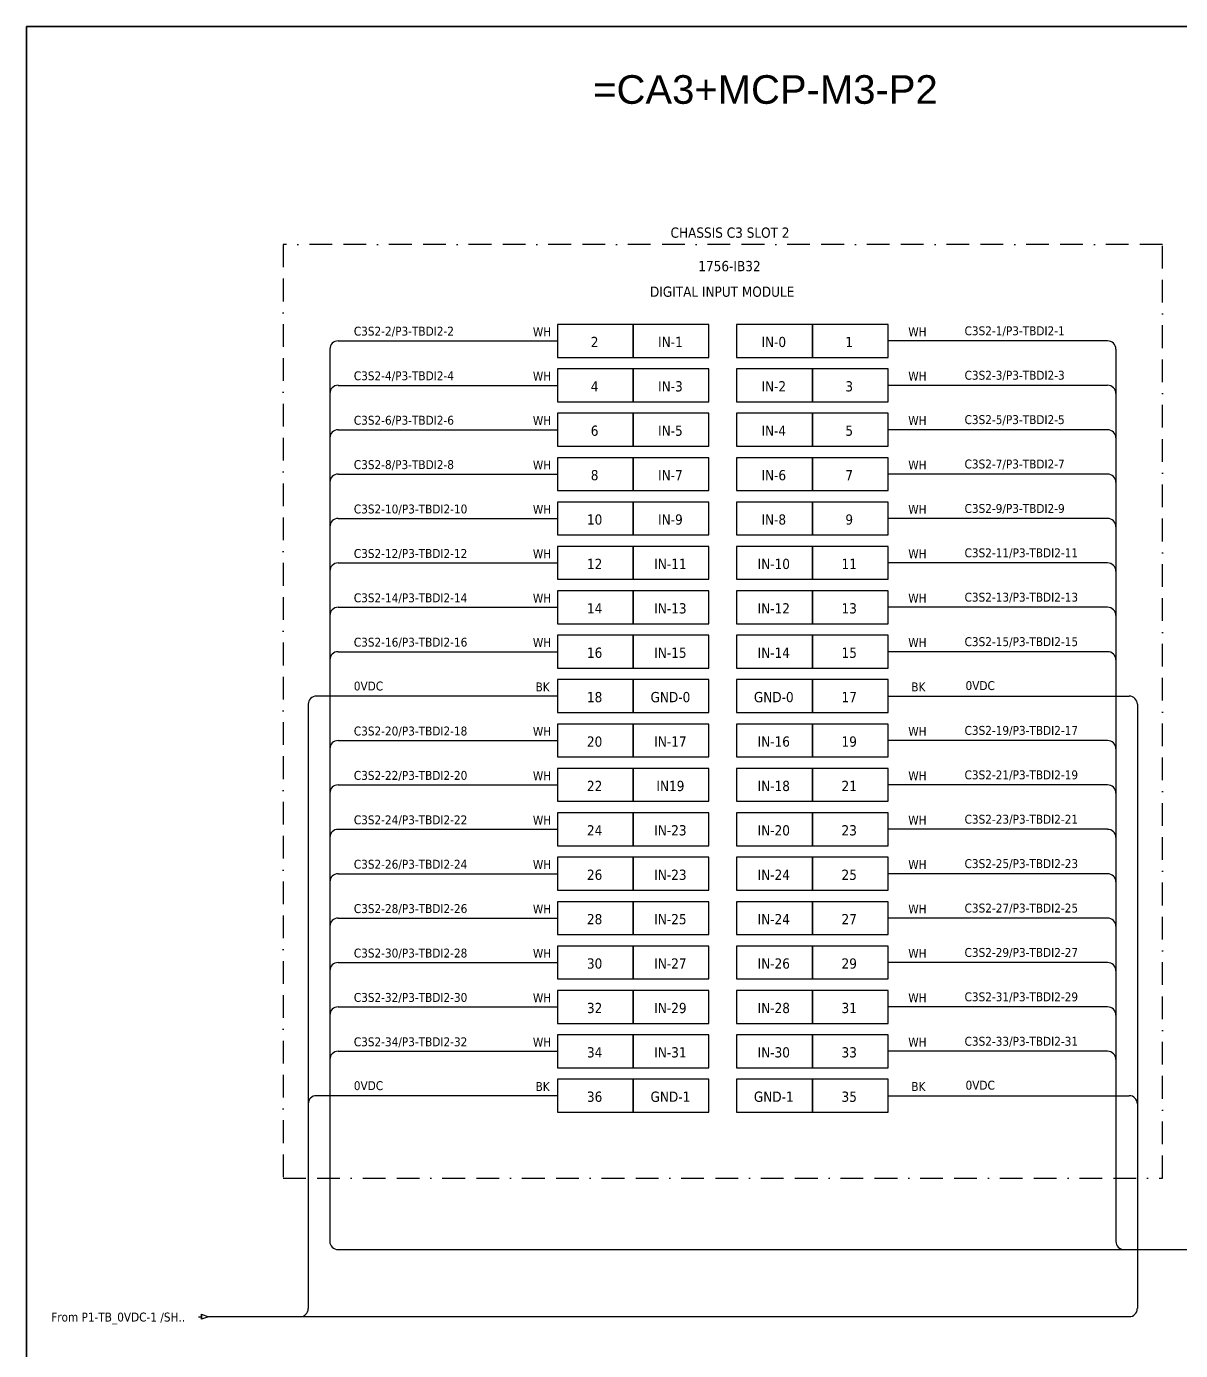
# Model space of a CAD drawing. Header units: millimetres. Extents: x 0 to 62600, y 0 to 14837.
# Drawn here: x 8387 to 9676, y 7233 to 8713 of the extents above; entities that cross this region are included whole.
import ezdxf
from ezdxf.enums import TextEntityAlignment as Align

# ---------------------------------------------------------------- set-up
doc = ezdxf.new("R2010")
doc.units = ezdxf.units.MM
doc.linetypes.add('BORDERX2', pattern=[88.9, 25.4, -12.7, 25.4, -12.7, 0, -12.7])
for name, color, linetype in [('HELPPOINT', 7, 'Continuous'), ('VECTORS', 7, 'Continuous'), ('x01001-FrameArea', 2, 'BORDERX2')]:
    doc.layers.add(name, color=color, linetype=linetype)
doc.layers.add('IE-EQUIP', color=253, linetype='Continuous', lineweight=25)
doc.layers.add('IE-WIRE', color=7, linetype='Continuous', lineweight=25)
doc.styles.get("Standard").update_dxf_attribs({"font": 'arial.ttf'})
doc.styles.add('Tahoma', font='')
doc.styles.get('Tahoma').set_extended_font_data('Tahoma')

# ---------------------------------------------------------------- blocks, each defined once
blk = doc.blocks.new('xTerminal_fr_to')
at = {"layer": 'VECTORS', "color": 1, "true_color": 0xff0000}
for p, q in [((-11.3, 0), (-7.8, 0)), ((-7.8, 2.8), (0, 0)), ((-7.8, -2.8), (-7.8, 2.8)), ((-7.8, 2.8), (0, 0)), ((-7.8, 2.8), (-7.8, -2.8)), ((0, 0), (-7.8, -2.8)), ((0, 0), (-7.8, -2.8))]:
    blk.add_line(p, q, dxfattribs=at)

msp = doc.modelspace()

# ---------------------------------------------------------------- linework, layer by layer
at = {"layer": 'HELPPOINT', "color": 4, "lineweight": 35}
for p, q in [((8386.6, 6008.4), (8386.6, 8712.6)), ((8386.6, 8712.6), (12279.9, 8712.6)), ((8386.6, 6008.4), (8386.6, 8712.6)), ((8386.6, 8712.6), (12279.9, 8712.6))]:
    msp.add_line(p, q, dxfattribs=at)
at = {"layer": 'IE-EQUIP', "linetype": 'Continuous', "ltscale": 25.4}
for points in [[(8980, 8342.8), (9064.7, 8342.8), (9064.7, 8379.5), (8980, 8379.5)], [(9064.7, 8342.8), (9149.3, 8342.8), (9149.3, 8379.5), (9064.7, 8379.5)], [(9180.2, 8342.8), (9264.8, 8342.8), (9264.8, 8379.5), (9180.2, 8379.5)], [(9264.8, 8342.8), (9349.5, 8342.8), (9349.5, 8379.5), (9264.8, 8379.5)], [(8980, 8293.2), (9064.7, 8293.2), (9064.7, 8329.9), (8980, 8329.9)], [(9064.7, 8293.2), (9149.3, 8293.2), (9149.3, 8329.9), (9064.7, 8329.9)], [(9180.2, 8293.2), (9264.8, 8293.2), (9264.8, 8329.9), (9180.2, 8329.9)], [(9264.8, 8293.2), (9349.5, 8293.2), (9349.5, 8329.9), (9264.8, 8329.9)], [(8980, 8243.6), (9064.7, 8243.6), (9064.7, 8280.3), (8980, 8280.3)], [(9064.7, 8243.6), (9149.3, 8243.6), (9149.3, 8280.3), (9064.7, 8280.3)], [(9180.2, 8243.6), (9264.8, 8243.6), (9264.8, 8280.3), (9180.2, 8280.3)], [(9264.8, 8243.6), (9349.5, 8243.6), (9349.5, 8280.3), (9264.8, 8280.3)], [(8980, 8193.9), (9064.7, 8193.9), (9064.7, 8230.6), (8980, 8230.6)], [(9064.7, 8193.9), (9149.3, 8193.9), (9149.3, 8230.6), (9064.7, 8230.6)], [(9180.2, 8193.9), (9264.8, 8193.9), (9264.8, 8230.6), (9180.2, 8230.6)], [(9264.8, 8193.9), (9349.5, 8193.9), (9349.5, 8230.6), (9264.8, 8230.6)], [(8980, 8144.3), (9064.7, 8144.3), (9064.7, 8181), (8980, 8181)], [(9064.7, 8144.3), (9149.3, 8144.3), (9149.3, 8181), (9064.7, 8181)], [(9180.2, 8144.3), (9264.8, 8144.3), (9264.8, 8181), (9180.2, 8181)], [(9264.8, 8144.3), (9349.5, 8144.3), (9349.5, 8181), (9264.8, 8181)], [(8980, 8094.7), (9064.7, 8094.7), (9064.7, 8131.4), (8980, 8131.4)], [(9064.7, 8094.7), (9149.3, 8094.7), (9149.3, 8131.4), (9064.7, 8131.4)], [(9180.2, 8094.7), (9264.8, 8094.7), (9264.8, 8131.4), (9180.2, 8131.4)], [(9264.8, 8094.7), (9349.5, 8094.7), (9349.5, 8131.4), (9264.8, 8131.4)], [(8980, 8045), (9064.7, 8045), (9064.7, 8081.7), (8980, 8081.7)], [(9064.7, 8045), (9149.3, 8045), (9149.3, 8081.7), (9064.7, 8081.7)], [(9180.2, 8045), (9264.8, 8045), (9264.8, 8081.7), (9180.2, 8081.7)], [(9264.8, 8045), (9349.5, 8045), (9349.5, 8081.7), (9264.8, 8081.7)], [(8980, 7995.4), (9064.7, 7995.4), (9064.7, 8032.1), (8980, 8032.1)], [(9064.7, 7995.4), (9149.3, 7995.4), (9149.3, 8032.1), (9064.7, 8032.1)], [(9180.2, 7995.4), (9264.8, 7995.4), (9264.8, 8032.1), (9180.2, 8032.1)], [(9264.8, 7995.4), (9349.5, 7995.4), (9349.5, 8032.1), (9264.8, 8032.1)], [(8980, 7945.8), (9064.7, 7945.8), (9064.7, 7982.5), (8980, 7982.5)], [(9064.7, 7945.8), (9149.3, 7945.8), (9149.3, 7982.5), (9064.7, 7982.5)], [(9180.2, 7945.8), (9264.8, 7945.8), (9264.8, 7982.5), (9180.2, 7982.5)], [(9264.8, 7945.8), (9349.5, 7945.8), (9349.5, 7982.5), (9264.8, 7982.5)], [(8980, 7896.1), (9064.7, 7896.1), (9064.7, 7932.8), (8980, 7932.8)], [(9064.7, 7896.1), (9149.3, 7896.1), (9149.3, 7932.8), (9064.7, 7932.8)], [(9180.2, 7896.1), (9264.8, 7896.1), (9264.8, 7932.8), (9180.2, 7932.8)], [(9264.8, 7896.1), (9349.5, 7896.1), (9349.5, 7932.8), (9264.8, 7932.8)], [(8980, 7846.5), (9064.7, 7846.5), (9064.7, 7883.2), (8980, 7883.2)], [(9064.7, 7846.5), (9149.3, 7846.5), (9149.3, 7883.2), (9064.7, 7883.2)], [(9180.2, 7846.5), (9264.8, 7846.5), (9264.8, 7883.2), (9180.2, 7883.2)], [(9264.8, 7846.5), (9349.5, 7846.5), (9349.5, 7883.2), (9264.8, 7883.2)], [(8980, 7796.9), (9064.7, 7796.9), (9064.7, 7833.6), (8980, 7833.6)], [(9064.7, 7796.9), (9149.3, 7796.9), (9149.3, 7833.6), (9064.7, 7833.6)], [(9180.2, 7796.9), (9264.8, 7796.9), (9264.8, 7833.6), (9180.2, 7833.6)], [(9264.8, 7796.9), (9349.5, 7796.9), (9349.5, 7833.6), (9264.8, 7833.6)], [(8980, 7747.2), (9064.7, 7747.2), (9064.7, 7783.9), (8980, 7783.9)], [(9064.7, 7747.2), (9149.3, 7747.2), (9149.3, 7783.9), (9064.7, 7783.9)], [(9180.2, 7747.2), (9264.8, 7747.2), (9264.8, 7783.9), (9180.2, 7783.9)], [(9264.8, 7747.2), (9349.5, 7747.2), (9349.5, 7783.9), (9264.8, 7783.9)], [(8980, 7697.6), (9064.7, 7697.6), (9064.7, 7734.3), (8980, 7734.3)], [(9064.7, 7697.6), (9149.3, 7697.6), (9149.3, 7734.3), (9064.7, 7734.3)], [(9180.2, 7697.6), (9264.8, 7697.6), (9264.8, 7734.3), (9180.2, 7734.3)], [(9264.8, 7697.6), (9349.5, 7697.6), (9349.5, 7734.3), (9264.8, 7734.3)], [(8980, 7648), (9064.7, 7648), (9064.7, 7684.7), (8980, 7684.7)], [(9064.7, 7648), (9149.3, 7648), (9149.3, 7684.7), (9064.7, 7684.7)], [(9180.2, 7648), (9264.8, 7648), (9264.8, 7684.7), (9180.2, 7684.7)], [(9264.8, 7648), (9349.5, 7648), (9349.5, 7684.7), (9264.8, 7684.7)], [(8980, 7598.3), (9064.7, 7598.3), (9064.7, 7635), (8980, 7635)], [(9064.7, 7598.3), (9149.3, 7598.3), (9149.3, 7635), (9064.7, 7635)], [(9180.2, 7598.3), (9264.8, 7598.3), (9264.8, 7635), (9180.2, 7635)], [(9264.8, 7598.3), (9349.5, 7598.3), (9349.5, 7635), (9264.8, 7635)], [(8980, 7548.7), (9064.7, 7548.7), (9064.7, 7585.4), (8980, 7585.4)], [(9064.7, 7548.7), (9149.3, 7548.7), (9149.3, 7585.4), (9064.7, 7585.4)], [(9180.2, 7548.7), (9264.8, 7548.7), (9264.8, 7585.4), (9180.2, 7585.4)], [(9264.8, 7548.7), (9349.5, 7548.7), (9349.5, 7585.4), (9264.8, 7585.4)], [(8980, 7499.1), (9064.7, 7499.1), (9064.7, 7535.8), (8980, 7535.8)], [(9064.7, 7499.1), (9149.3, 7499.1), (9149.3, 7535.8), (9064.7, 7535.8)], [(9180.2, 7499.1), (9264.8, 7499.1), (9264.8, 7535.8), (9180.2, 7535.8)], [(9264.8, 7499.1), (9349.5, 7499.1), (9349.5, 7535.8), (9264.8, 7535.8)]]:
    msp.add_lwpolyline(points, close=True, dxfattribs=at)
at = {"layer": 'IE-WIRE', "color": 4, "ltscale": 25.4}
for p, q in [((8725.6, 8352), (8725.6, 7354.6)), ((8734.8, 8361.2), (8980, 8361.2)), ((9594.8, 8361.2), (9349.5, 8361.2)), ((9603.9, 8352), (9603.9, 7354.6)), ((8734.8, 8311.5), (8980, 8311.5)), ((9594.8, 8311.5), (9349.5, 8311.5)), ((8734.8, 8261.9), (8980, 8261.9)), ((9594.8, 8261.9), (9349.5, 8261.9)), ((8734.8, 8212.3), (8980, 8212.3)), ((9594.8, 8212.3), (9349.5, 8212.3)), ((8734.8, 8162.6), (8980, 8162.6)), ((9594.8, 8162.6), (9349.5, 8162.6)), ((8734.8, 8113), (8980, 8113)), ((9594.8, 8113), (9349.5, 8113)), ((8734.8, 8063.4), (8980, 8063.4)), ((9594.8, 8063.4), (9349.5, 8063.4)), ((8734.8, 8013.7), (8980, 8013.7)), ((9594.8, 8013.7), (9349.5, 8013.7)), ((8734.8, 7914.5), (8980, 7914.5)), ((9594.8, 7914.5), (9349.5, 7914.5)), ((8734.8, 7864.8), (8980, 7864.8)), ((9594.8, 7864.8), (9349.5, 7864.8)), ((8734.8, 7815.2), (8980, 7815.2)), ((9594.8, 7815.2), (9349.5, 7815.2)), ((8734.8, 7765.6), (8980, 7765.6)), ((9594.8, 7765.6), (9349.5, 7765.6)), ((8734.8, 7715.9), (8980, 7715.9)), ((9594.8, 7715.9), (9349.5, 7715.9)), ((8734.8, 7666.3), (8980, 7666.3)), ((9594.8, 7666.3), (9349.5, 7666.3)), ((8734.8, 7616.7), (8980, 7616.7)), ((9594.8, 7616.7), (9349.5, 7616.7)), ((8734.8, 7567.1), (8980, 7567.1)), ((9594.8, 7567.1), (9349.5, 7567.1))]:
    msp.add_line(p, q, dxfattribs=at)
at = {"layer": 'IE-WIRE', "color": 7, "ltscale": 25.4}
for p, q in [((8980, 7964.1), (8710.6, 7964.1)), ((9349.5, 7964.1), (9618.9, 7964.1)), ((8701.5, 7955), (8701.5, 7279.4)), ((9628, 7955), (9628, 7279.4)), ((8980, 7517.4), (8710.6, 7517.4)), ((9349.5, 7517.4), (9618.9, 7517.4)), ((9619, 7270.4), (8590, 7270.4))]:
    msp.add_line(p, q, dxfattribs=at)
at = {"layer": 'IE-WIRE', "color": 4}
msp.add_line((8734.7, 7345.4), (9776, 7345.4), dxfattribs=at)
at = {"layer": 'IE-WIRE', "color": 4, "ltscale": 25.4}
for centre, start, end in [((8734.8, 8352), 90, 180), ((9594.8, 8352), 0, 90), ((8734.8, 8302.4), 90, 180), ((9594.8, 8302.4), 0, 90), ((8734.8, 8252.7), 90, 180), ((9594.8, 8252.7), 0, 90), ((8734.8, 8203.1), 90, 180), ((9594.8, 8203.1), 0, 90), ((8734.8, 8153.5), 90, 180), ((9594.8, 8153.5), 0, 90), ((8734.8, 8103.8), 90, 180), ((9594.8, 8103.8), 0, 90), ((8734.8, 8054.2), 90, 180), ((9594.8, 8054.2), 0, 90), ((8734.8, 8004.6), 90, 180), ((9594.8, 8004.6), 0, 90), ((8734.8, 7905.3), 90, 180), ((9594.8, 7905.3), 0, 90), ((8734.8, 7855.7), 90, 180), ((9594.8, 7855.7), 0, 90), ((8734.8, 7806), 90, 180), ((9594.8, 7806), 0, 90), ((8734.8, 7756.4), 90, 180), ((9594.8, 7756.4), 0, 90), ((8734.8, 7706.8), 90, 180), ((9594.8, 7706.8), 0, 90), ((8734.8, 7657.1), 90, 180), ((9594.8, 7657.1), 0, 90), ((8734.8, 7607.5), 90, 180), ((9594.8, 7607.5), 0, 90), ((8734.8, 7557.9), 90, 180), ((9594.8, 7557.9), 0, 90)]:
    msp.add_arc(centre, 9.17, start, end, dxfattribs=at)
at = {"layer": 'IE-WIRE', "color": 7, "ltscale": 25.4}
for centre, radius, start, end in [((8710.6, 7955), 9.14, 90, 180), ((9618.9, 7955), 9.14, 0, 90), ((8710.6, 7508.3), 9.14, 90, 180), ((9618.9, 7508.3), 9.14, 0, 90), ((8692.5, 7279.4), 8.96, 270, 0), ((9619, 7279.4), 8.96, 270, 0), ((9619, 7279.4), 8.96, 270, 0)]:
    msp.add_arc(centre, radius, start, end, dxfattribs=at)
at = {"layer": 'IE-WIRE', "color": 4}
for centre in [(8734.7, 7354.6), (9613.1, 7354.6)]:
    msp.add_arc(centre, 9.14, 180, 270, dxfattribs=at)
at = {"layer": 'x01001-FrameArea'}
msp.add_lwpolyline([(8673.3, 7425.1), (9656.2, 7425.1), (9656.2, 8468.9), (8673.3, 8468.9)], close=True, dxfattribs=at)

# ---------------------------------------------------------------- block references
msp.add_blockref('xTerminal_fr_to', (8590, 7270.4))

# ---------------------------------------------------------------- texts
at = {"color": 2}
msp.add_text('=CA3+MCP-M3-P2', height=32, dxfattribs=at).set_placement((9019.9, 8626.2))
at = {"color": 2, "style": 'Tahoma'}
for s, height, p in [('CHASSIS C3 SLOT 2', 11.441, (9172.8, 8482.2)), ('1756-IB32', 11.44, (9172.2, 8444.8)), ('DIGITAL INPUT MODULE', 11.441, (9164, 8416.2)), ('2', 11.4, (9021.5, 8360)), ('IN-1', 11.44, (9106.2, 8360)), ('IN-0', 11.44, (9221.7, 8360)), ('1', 11.4, (9306, 8360)), ('4', 11.4, (9021.5, 8310.4)), ('IN-3', 11.44, (9106.2, 8310.4)), ('IN-2', 11.44, (9221.7, 8310.4)), ('3', 11.4, (9306, 8310.4)), ('6', 11.4, (9021.5, 8260.8)), ('IN-5', 11.44, (9106.2, 8260.8)), ('IN-4', 11.44, (9221.7, 8260.8)), ('5', 11.4, (9306, 8260.8)), ('8', 11.4, (9021.5, 8211.1)), ('IN-7', 11.44, (9106.2, 8211.1)), ('IN-6', 11.44, (9221.7, 8211.1)), ('7', 11.4, (9306, 8211.1)), ('10', 11.44, (9021.5, 8161.5)), ('IN-9', 11.44, (9106.2, 8161.5)), ('IN-8', 11.44, (9221.7, 8161.5)), ('9', 11.4, (9306, 8161.5)), ('12', 11.44, (9021.5, 8111.9)), ('IN-11', 11.44, (9106.2, 8111.9)), ('IN-10', 11.44, (9221.7, 8111.9)), ('11', 11.44, (9306, 8111.9)), ('14', 11.44, (9021.5, 8062.2)), ('IN-13', 11.44, (9106.2, 8062.2)), ('IN-12', 11.44, (9221.7, 8062.2)), ('13', 11.44, (9306, 8062.2)), ('16', 11.44, (9021.5, 8012.6)), ('IN-15', 11.44, (9106.2, 8012.6)), ('IN-14', 11.44, (9221.7, 8012.6)), ('15', 11.44, (9306, 8012.6)), ('18', 11.44, (9021.5, 7963)), ('GND-0', 11.44, (9106.2, 7963)), ('GND-0', 11.44, (9221.7, 7963)), ('17', 11.44, (9306, 7963)), ('20', 11.44, (9021.5, 7913.3)), ('IN-17', 11.44, (9106.2, 7913.3)), ('IN-16', 11.44, (9221.7, 7913.3)), ('19', 11.44, (9306, 7913.3)), ('22', 11.44, (9021.5, 7863.7)), ('IN19', 11.44, (9106.2, 7863.7)), ('IN-18', 11.44, (9221.7, 7863.7)), ('21', 11.44, (9306, 7863.7)), ('24', 11.44, (9021.5, 7814.1)), ('IN-23', 11.44, (9106.2, 7814.1)), ('IN-20', 11.44, (9221.7, 7814.1)), ('23', 11.44, (9306, 7814.1)), ('26', 11.44, (9021.5, 7764.4)), ('IN-23', 11.44, (9106.2, 7764.4)), ('IN-24', 11.44, (9221.7, 7764.4)), ('25', 11.44, (9306, 7764.4)), ('28', 11.44, (9021.5, 7714.8)), ('IN-25', 11.44, (9106.2, 7714.8)), ('IN-24', 11.44, (9221.7, 7714.8)), ('27', 11.44, (9306, 7714.8)), ('30', 11.44, (9021.5, 7665.2)), ('IN-27', 11.44, (9106.2, 7665.2)), ('IN-26', 11.44, (9221.7, 7665.2)), ('29', 11.44, (9306, 7665.2)), ('32', 11.44, (9021.5, 7615.5)), ('IN-29', 11.44, (9106.2, 7615.5)), ('IN-28', 11.44, (9221.7, 7615.5)), ('31', 11.44, (9306, 7615.5)), ('34', 11.44, (9021.5, 7565.9)), ('IN-31', 11.44, (9106.2, 7565.9)), ('IN-30', 11.44, (9221.7, 7565.9)), ('33', 11.44, (9306, 7565.9)), ('36', 11.44, (9021.5, 7516.3)), ('GND-1', 11.44, (9106.2, 7516.3)), ('GND-1', 11.44, (9221.7, 7516.3)), ('35', 11.44, (9306, 7516.3))]:
    msp.add_text(s, height=height, dxfattribs=at).set_placement(p, align=Align.MIDDLE_CENTER)
at = {"color": 4, "style": 'Tahoma'}
for s, height, p in [('C3S2-2/P3-TBDI2-2', 9.949, (8752.4, 8367.1)), ('C3S2-1/P3-TBDI2-1', 9.949, (9434.9, 8367.5)), ('WH', 9.95, (8952.5, 8366.4)), ('WH', 9.95, (9372, 8366.4)), ('C3S2-4/P3-TBDI2-4', 9.949, (8752.4, 8317.2)), ('WH', 9.95, (8952.5, 8316.8)), ('WH', 9.95, (9372, 8316.8)), ('C3S2-3/P3-TBDI2-3', 9.949, (9434.9, 8317.8)), ('C3S2-6/P3-TBDI2-6', 9.949, (8752.4, 8267.5)), ('WH', 9.95, (8952.5, 8267.2)), ('WH', 9.95, (9372, 8267.2)), ('C3S2-5/P3-TBDI2-5', 9.949, (9434.9, 8268.2)), ('C3S2-8/P3-TBDI2-8', 9.949, (8752.4, 8217.9)), ('WH', 9.95, (8952.5, 8217.5)), ('WH', 9.95, (9372, 8217.5)), ('C3S2-7/P3-TBDI2-7', 9.949, (9434.9, 8218.6)), ('C3S2-10/P3-TBDI2-10', 9.949, (8752.4, 8168.3)), ('WH', 9.95, (8952.5, 8167.9)), ('WH', 9.95, (9372, 8167.9)), ('C3S2-9/P3-TBDI2-9', 9.949, (9434.9, 8168.9)), ('C3S2-12/P3-TBDI2-12', 9.949, (8752.4, 8118.6)), ('WH', 9.95, (8952.5, 8118.3)), ('WH', 9.95, (9372, 8118.3)), ('C3S2-11/P3-TBDI2-11', 9.949, (9434.9, 8119.3)), ('C3S2-14/P3-TBDI2-14', 9.949, (8752.4, 8069)), ('WH', 9.95, (8952.5, 8068.6)), ('WH', 9.95, (9372, 8068.6)), ('C3S2-13/P3-TBDI2-13', 9.949, (9434.9, 8069.7)), ('C3S2-16/P3-TBDI2-16', 9.949, (8752.4, 8019.4)), ('WH', 9.95, (8952.5, 8019)), ('WH', 9.95, (9372, 8019)), ('C3S2-15/P3-TBDI2-15', 9.949, (9434.9, 8020)), ('C3S2-20/P3-TBDI2-18', 9.949, (8752.4, 7920.1)), ('WH', 9.95, (8952.5, 7919.7)), ('WH', 9.95, (9372, 7919.7)), ('C3S2-19/P3-TBDI2-17', 9.949, (9434.9, 7920.8)), ('C3S2-22/P3-TBDI2-20', 9.949, (8752.4, 7870.5)), ('WH', 9.95, (8952.5, 7870.1)), ('WH', 9.95, (9372, 7870.1)), ('C3S2-21/P3-TBDI2-19', 9.949, (9434.9, 7871.1)), ('C3S2-24/P3-TBDI2-22', 9.949, (8752.4, 7820.8)), ('WH', 9.95, (8952.5, 7820.5)), ('WH', 9.95, (9372, 7820.5)), ('C3S2-23/P3-TBDI2-21', 9.949, (9434.9, 7821.5)), ('C3S2-26/P3-TBDI2-24', 9.949, (8752.4, 7771.2)), ('WH', 9.95, (8952.5, 7770.8)), ('WH', 9.95, (9372, 7770.8)), ('C3S2-25/P3-TBDI2-23', 9.949, (9434.9, 7771.9)), ('C3S2-28/P3-TBDI2-26', 9.949, (8752.4, 7721.6)), ('WH', 9.95, (8952.5, 7721.2)), ('WH', 9.95, (9372, 7721.2)), ('C3S2-27/P3-TBDI2-25', 9.949, (9434.9, 7722.2)), ('C3S2-30/P3-TBDI2-28', 9.949, (8752.4, 7671.9)), ('C3S2-29/P3-TBDI2-27', 9.949, (9434.9, 7672.6)), ('WH', 9.95, (8952.5, 7671.6)), ('WH', 9.95, (9372, 7671.6)), ('C3S2-32/P3-TBDI2-30', 9.949, (8752.4, 7622.3)), ('WH', 9.95, (8952.5, 7621.9)), ('WH', 9.95, (9372, 7621.9)), ('C3S2-31/P3-TBDI2-29', 9.949, (9434.9, 7623)), ('C3S2-34/P3-TBDI2-32', 9.949, (8752.4, 7572.7)), ('WH', 9.95, (8952.5, 7572.3)), ('WH', 9.95, (9372, 7572.3)), ('C3S2-33/P3-TBDI2-31', 9.949, (9434.9, 7573.3))]:
    msp.add_text(s, height=height, dxfattribs=at).set_placement(p)
at = {"color": 7, "style": 'Tahoma'}
for s, height, p in [('0VDC', 9.95, (8752.4, 7970.4)), ('BK', 9.95, (8955.5, 7969.4)), ('BK', 9.95, (9375.4, 7969.4)), ('0VDC', 9.95, (9436, 7970.9)), ('0VDC', 9.95, (8752.4, 7523.7)), ('0VDC', 9.95, (9436, 7524.2)), ('BK', 9.95, (8955.5, 7522.7)), ('BK', 9.95, (9375.4, 7522.7)), ('From P1-TB_0VDC-1 /SH..', 9.949, (8414.2, 7265))]:
    msp.add_text(s, height=height, dxfattribs=at).set_placement(p)

doc.saveas('drawing.dxf')
